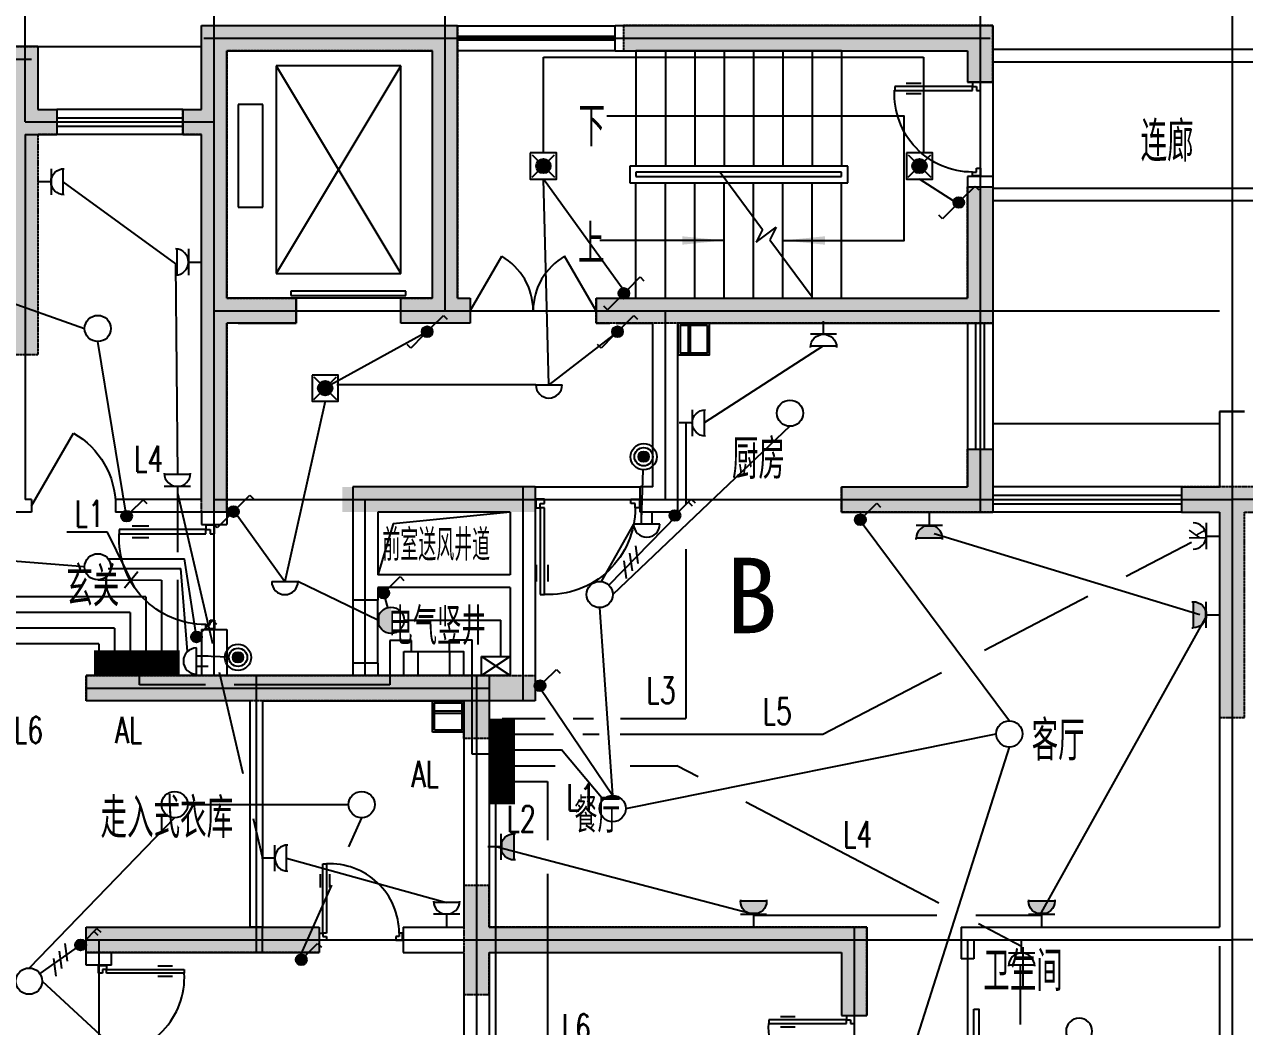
# Model space of a CAD drawing. Extents: x -170759 to 304867, y -311201 to 112352.
# Drawn here: x -78201 to -66572, y -250027 to -240469 of the extents above; entities that cross this region are included whole.
import ezdxf
from ezdxf.enums import TextEntityAlignment as Align

# ---------------------------------------------------------------- set-up
doc = ezdxf.new("R2010")
doc.units = 0
doc.linetypes.add('ACAD_ISO04W100', pattern=[30.5, 24, -3, 0.5, -3])
doc.linetypes.add('DOTE', pattern=[2.42, 2, -0.2, 0.02, -0.2])
doc.layers.get('0').update_dxf_attribs({"linetype": 'CONTINUOUS'})
for name, color, linetype in [('AXIS', 3, 'CONTINUOUS'), ('DOOR', 2, 'CONTINUOUS'), ('DOTE', 251, 'CONTINUOUS'), ('EQUIP', 3, 'CONTINUOUS'), ('PUB_DIM', 3, 'CONTINUOUS'), ('PUB_DIM1', 3, 'CONTINUOUS'), ('STAIR', 2, 'CONTINUOUS'), ('TC', 253, 'CONTINUOUS'), ('TEX', 7, 'CONTINUOUS'), ('TEXT', 6, 'CONTINUOUS'), ('WALL', 7, 'CONTINUOUS'), ('WINDOW', 151, 'CONTINUOUS'), ('WINDOW_TEXT', 7, 'CONTINUOUS'), ('WIRE', 1, 'CONTINUOUS'), ('WZ', 3, 'CONTINUOUS'), ('ZXX', 2, 'ACAD_ISO04W100'), ('标注', 7, 'CONTINUOUS')]:
    doc.layers.add(name, color=color, linetype=linetype)
doc.styles.add('-黑体', font='SIMHEI.TTF', dxfattribs={"width": 0.8})
doc.styles.add('DIM_FONT', font='SIMPLEX.shx', dxfattribs={"width": 0.8})
doc.styles.add('HZFS', font='txt.shx', dxfattribs={"width": 0.8, "bigfont": 'msi_fsx.shx'})
doc.styles.add('HZS', font='txt', dxfattribs={"width": 0.7, "bigfont": 'HZS'})
doc.styles.add('HZXXX', font='romans', dxfattribs={"width": 0.7, "bigfont": 'hzs'})
doc.styles.add('SIMPLEX', font='SIMPLEX.SHX')

# ---------------------------------------------------------------- blocks, each defined once
blk = doc.blocks.new('_LINKPT1')
blk.add_line((0, 0), (0, 0))
blk = doc.blocks.new('M_Y9')
for p, q in [((-0.429, 0.429), (0.429, -0.429)), ((-0.429, -0.429), (0.429, 0.429))]:
    blk.add_line(p, q)
blk.add_lwpolyline([(-0.5, 0.5), (-0.5, -0.5), (0.5, -0.5), (0.5, 0.5)], close=True)
blk.add_circle((0, 0), 0.275)
for points in [[(-0.238, 0.137), (0.238, 0.137), (-0.275, 0), (0.275, 0)], [(-0.238, -0.137), (0.238, -0.137), (-0.275, 0), (0.275, 0)], [(-0.137, 0.238), (0.137, 0.238), (-0.238, 0.137), (0.238, 0.137)], [(0, 0.275), (0, 0.275), (-0.137, 0.238), (0.137, 0.238)], [(-0.137, -0.238), (0.137, -0.238), (-0.238, -0.137), (0.238, -0.137)], [(0, -0.275), (0, -0.275), (-0.137, -0.238), (0.137, -0.238)]]:
    blk.add_solid(points)
for p in [(0, 0.5), (-0.5, 0), (0.5, 0), (0, -0.5)]:
    blk.add_blockref('_LINKPT1', p)
at = {"width": 0.8, "flags": 9}
blk.add_attdef('A', (0, 0), '', height=0.00002, dxfattribs=at)
blk = doc.blocks.new('M_X2')
for p, q in [((0.147, 0.356), (0.625, 0.833)), ((0.625, 0.833), (0.766, 0.692))]:
    blk.add_line(p, q)
blk.add_circle((0, 0.208), 0.208)
for points in [[(-0.18, 0.313), (0.18, 0.313), (-0.208, 0.208), (0.208, 0.208)], [(-0.18, 0.104), (0.18, 0.104), (-0.208, 0.208), (0.208, 0.208)], [(-0.104, 0.389), (0.104, 0.389), (-0.18, 0.313), (0.18, 0.313)], [(-0.104, 0.028), (0.104, 0.028), (-0.18, 0.104), (0.18, 0.104)], [(0, 0.417), (0, 0.417), (-0.104, 0.389), (0.104, 0.389)], [(0, 0), (0, 0), (-0.104, 0.028), (0.104, 0.028)]]:
    blk.add_solid(points)
for p in [(-0.208, 0.208), (0, 0.417), (0.208, 0.208), (0, 0)]:
    blk.add_blockref('_LINKPT1', p)
at = {"width": 0.8, "flags": 9}
blk.add_attdef('A', (0, 0), '', height=0.00002, dxfattribs=at)
blk = doc.blocks.new('_Y0SCX')
blk.add_line((-0.5, 0), (0.5, 0))
blk.add_arc((0, 0), 0.5, 180, 0)
at = {"xscale": 0.002, "yscale": 0.002, "zscale": 0.002}
for p in [(-0.5, 0), (0, 0), (0.5, 0), (0, -0.5)]:
    blk.add_blockref('_LINKPT1', p, dxfattribs=at)
at = {"style": 'DIM_FONT', "width": 0.8, "flags": 9}
blk.add_attdef('A', (0, 0), '', height=0.00002, dxfattribs=at)
blk = doc.blocks.new('_DBLK1')
for p, q in [((-0.5, 0), (-0.25, -0.433)), ((0.5, 0), (0.25, -0.433))]:
    blk.add_line(p, q)
for centre, start, end in [((-0.5, 0), 300, 0), ((0.5, 0), 180, 240)]:
    blk.add_arc(centre, 0.5, start, end)
at = {"layer": 'WINDOW_TEXT', "style": 'SIMPLEX', "flags": 9}
blk.add_attdef('A', text='', height=1, dxfattribs=at).set_placement((0, 1.5), align=Align.MIDDLE)
blk = doc.blocks.new('M_A23MCU')
for p, q in [((-0.454, 0.081), (-0.454, 0.905)), ((-0.454, 0.905), (-0.413, 0.905)), ((-0.413, 0.905), (-0.413, 0.081)), ((-0.489, 0.782), (-0.489, 0.624)), ((-0.378, 0.782), (-0.378, 0.624)), ((-0.495, -0.002), (-0.495, 0.081)), ((-0.495, 0.081), (-0.454, 0.081)), ((-0.413, 0.081), (-0.454, 0.081)), ((-0.454, 0.081), (-0.454, 0.039)), ((-0.454, 0.039), (-0.413, 0.039)), ((-0.413, 0.039), (-0.413, -0.002)), ((0.412, 0.039), (0.412, -0.002)), ((0.453, 0.039), (0.412, 0.039)), ((0.453, 0.081), (0.453, 0.039)), ((0.494, 0.081), (0.453, 0.081)), ((0.494, -0.002), (0.494, 0.081)), ((-0.413, -0.002), (-0.495, -0.002)), ((-0.495, -0.002), (-0.495, -0.002)), ((0.412, -0.002), (0.494, -0.002)), ((0.494, -0.002), (0.494, -0.002))]:
    blk.add_line(p, q)
blk.add_arc((-0.372, 0.082), 0.825, 359.9283, 92.866)
blk = doc.blocks.new('_Y0FUQ')
blk.add_circle((0, 0), 0.5)
at = {"xscale": 0.002, "yscale": 0.002, "zscale": 0.002}
for p in [(0, 0.5), (-0.5, 0), (0.5, 0), (0, -0.5)]:
    blk.add_blockref('_LINKPT1', p, dxfattribs=at)
at = {"style": 'DIM_FONT', "width": 0.8, "flags": 9}
blk.add_attdef('A', (0, 0), '', height=0.00002, dxfattribs=at)
blk = doc.blocks.new('M_X6')
for p, q in [((0.147, 0.356), (0.625, 0.833)), ((0.512, 0.72), (0.653, 0.579)), ((0.625, 0.833), (0.766, 0.692))]:
    blk.add_line(p, q)
blk.add_circle((0, 0.208), 0.208)
for points in [[(-0.18, 0.313), (0.18, 0.313), (-0.208, 0.208), (0.208, 0.208)], [(-0.18, 0.104), (0.18, 0.104), (-0.208, 0.208), (0.208, 0.208)], [(-0.104, 0.389), (0.104, 0.389), (-0.18, 0.313), (0.18, 0.313)], [(-0.104, 0.028), (0.104, 0.028), (-0.18, 0.104), (0.18, 0.104)], [(0, 0.417), (0, 0.417), (-0.104, 0.389), (0.104, 0.389)], [(0, 0), (0, 0), (-0.104, 0.028), (0.104, 0.028)]]:
    blk.add_solid(points)
for p in [(-0.208, 0.208), (0, 0.417), (0.208, 0.208), (0, 0)]:
    blk.add_blockref('_LINKPT1', p)
at = {"width": 0.8, "flags": 9}
blk.add_attdef('A', (0, 0), '', height=0.00002, dxfattribs=at)
blk = doc.blocks.new('_WIE3')
for p, q in [((-0.2, 0.4), (-1, -0.4)), ((0.4, 0.4), (-0.4, -0.4)), ((1, 0.4), (0.2, -0.4))]:
    blk.add_line(p, q)
at = {"width": 0.8}
blk.add_attdef('N', text='', height=1, dxfattribs=at).set_placement((-0.017, 1.056), align=Align.MIDDLE)
blk = doc.blocks.new('M_X24ZVU')
for p, q in [((0.497, 0.95), (-0.497, 0.95)), ((0.5, 0.5), (-0.5, 0.5)), ((0, 0.5), (0, 0))]:
    blk.add_line(p, q)
blk.add_arc((0, 1), 0.5, 180, 0)
blk.add_blockref('_LINKPT1', (0, 0))
at = {"width": 0.8, "flags": 9}
blk.add_attdef('A', (0, 0), '', height=0.00002, dxfattribs=at)
blk = doc.blocks.new('M_X23')
for p, q in [((-0.5, 1.05), (-0.5, 1)), ((-0.5, 1), (0.5, 1)), ((0.5, 1.05), (0.5, 1)), ((0.5, 0.5), (-0.5, 0.5)), ((0, 0.5), (0, 0))]:
    blk.add_line(p, q)
blk.add_arc((0, 1), 0.5, 180, 0)
for points in [[(0.433, 0.75), (-0.433, 0.75), (0.5, 1), (-0.5, 1)], [(0.25, 0.567), (-0.25, 0.567), (0.433, 0.75), (-0.433, 0.75)], [(0, 0.5), (0, 0.5), (0.25, 0.567), (-0.25, 0.567)]]:
    blk.add_solid(points)
blk.add_blockref('_LINKPT1', (0.001, 0))
at = {"width": 0.8, "flags": 9}
blk.add_attdef('A', (0, 0), '', height=0.00002, dxfattribs=at)
blk = doc.blocks.new('_DBLK')
blk.add_line((-0.5, 0), (0, -0.866))
blk.add_arc((-0.5, 0), 1, 300, 0)
at = {"layer": 'WINDOW_TEXT', "style": 'SIMPLEX', "flags": 9}
blk.add_attdef('A', text='', height=1, dxfattribs=at).set_placement((0, 1.5), align=Align.MIDDLE)
blk = doc.blocks.new('M_Y22UGQ')
blk.add_circle((0, 0.5), 0.5)
for points in [[(0.433, 0.25), (-0.433, 0.25), (0.5, 0.5), (-0.5, 0.5)], [(0.25, 0.067), (-0.25, 0.067), (0.433, 0.25), (-0.433, 0.25)], [(0, 0), (0, 0), (0.25, 0.067), (-0.25, 0.067)]]:
    blk.add_solid(points)
for p in [(0, 1), (0, 1), (-0.5, 0.5), (-0.5, 0.5), (0.5, 0.5), (0.5, 0.5), (0, 0), (0, 0)]:
    blk.add_blockref('_LINKPT1', p)
at = {"width": 0.8, "flags": 9}
blk.add_attdef('A', (0, 0), '', height=0.00002, dxfattribs=at)
blk = doc.blocks.new('M_I58TDZ')
for radius in [0.5, 0.35, 0.2]:
    blk.add_circle((0, 0), radius)
for points in [[(-0.173, 0.1), (0.173, 0.1), (-0.2, 0), (0.2, 0)], [(-0.173, -0.1), (0.173, -0.1), (-0.2, 0), (0.2, 0)], [(-0.1, 0.173), (0.1, 0.173), (-0.173, 0.1), (0.173, 0.1)], [(0, 0.2), (0, 0.2), (-0.1, 0.173), (0.1, 0.173)], [(-0.1, -0.173), (0.1, -0.173), (-0.173, -0.1), (0.173, -0.1)], [(0, -0.2), (0, -0.2), (-0.1, -0.173), (0.1, -0.173)]]:
    blk.add_solid(points)
for p in [(0, 0.5), (-0.5, 0), (0.5, 0), (0, -0.5)]:
    blk.add_blockref('_LINKPT1', p)
at = {"width": 0.8, "flags": 9}
blk.add_attdef('A', (0, 0), '', height=0.00002, dxfattribs=at)
blk = doc.blocks.new('M_I41IIR')
for p, q in [((-0.5, 0), (0.5, 0)), ((-0.2, 0), (-0.2, -0.45)), ((0.2, 0), (0.2, -0.45))]:
    blk.add_line(p, q)
blk.add_arc((0, 0), 0.5, 0, 180)
for p in [(-0.2, -0.45), (0.2, -0.45)]:
    blk.add_blockref('_LINKPT1', p)
at = {"width": 0.8, "flags": 9}
blk.add_attdef('A', (0, 0), '', height=0.00002, dxfattribs=at)
blk = doc.blocks.new('_X28BKO')
for p, q in [((0.147, 0.356), (0.625, 0.833)), ((0.625, 0.833), (0.766, 0.692)), ((-0.147, 0.061), (-0.625, -0.417)), ((-0.625, -0.417), (-0.766, -0.275))]:
    blk.add_line(p, q)
blk.add_circle((0, 0.208), 0.208)
blk.add_circle((0, 0.208), 0.208)
for points in [[(0.18, 0.313), (-0.18, 0.313), (0.208, 0.208), (-0.208, 0.208)], [(-0.18, 0.313), (0.18, 0.313), (-0.208, 0.208), (0.208, 0.208)], [(0.18, 0.104), (-0.18, 0.104), (0.208, 0.208), (-0.208, 0.208)], [(-0.18, 0.104), (0.18, 0.104), (-0.208, 0.208), (0.208, 0.208)], [(0.104, 0.389), (-0.104, 0.389), (0.18, 0.313), (-0.18, 0.313)], [(-0.104, 0.389), (0.104, 0.389), (-0.18, 0.313), (0.18, 0.313)], [(0.104, 0.028), (-0.104, 0.028), (0.18, 0.104), (-0.18, 0.104)], [(-0.104, 0.028), (0.104, 0.028), (-0.18, 0.104), (0.18, 0.104)], [(0, 0.417), (0, 0.417), (0.104, 0.389), (-0.104, 0.389)], [(0, 0.417), (0, 0.417), (-0.104, 0.389), (0.104, 0.389)], [(0, 0), (0, 0), (0.104, 0.028), (-0.104, 0.028)], [(0, 0), (0, 0), (-0.104, 0.028), (0.104, 0.028)]]:
    blk.add_solid(points)
at = {"xscale": 0.002, "yscale": 0.002, "zscale": 0.002}
for p in [(-0.208, 0.208), (0, 0.417), (0.208, 0.208), (0, 0)]:
    blk.add_blockref('_LINKPT1', p, dxfattribs=at)
at = {"style": 'DIM_FONT', "width": 0.8, "flags": 9}
blk.add_attdef('A', (0, 0), '', height=0.00002, dxfattribs=at)
blk = doc.blocks.new('_WBLK')
for p, q in [((-0.5, 0.5), (0.5, 0.5)), ((0.5, 0.1667), (-0.5, 0.1667)), ((0.5, -0.1667), (-0.5, -0.1667)), ((-0.5, -0.5), (0.5, -0.5))]:
    blk.add_line(p, q)
at = {"layer": 'WINDOW_TEXT', "style": 'SIMPLEX', "flags": 9}
blk.add_attdef('A', text='', height=1, dxfattribs=at).set_placement((0, 1.5), align=Align.MIDDLE)
blk = doc.blocks.new('_X27OFR')
for p, q in [((0.25, 0.25), (-0.25, 0.25)), ((0, 0.25), (0, 0))]:
    blk.add_line(p, q)
blk.add_arc((0, 0.5), 0.25, 180, 0)
at = {"xscale": 0.002, "yscale": 0.002, "zscale": 0.002}
blk.add_blockref('_LINKPT1', (0, 0), dxfattribs=at)
at = {"style": 'DIM_FONT', "width": 0.8}
blk.add_text('K', height=0.3, dxfattribs=at).set_placement((-0.075, 0.274))
at = {"style": 'DIM_FONT', "width": 0.8, "flags": 9}
blk.add_attdef('A', (0, 0), '', height=0.00002, dxfattribs=at)
blk = doc.blocks.new('_ARROW')
blk.add_solid([(0, 0), (-1, 0.1), (-1, -0.1)])

msp = doc.modelspace()

# ---------------------------------------------------------------- hatches: boundary and pattern name
at = {"layer": 'ZXX'}
for points in [[(-76511.84658, -245120.18923), (-76511.84658, -241520.18923), (-76691.84658, -241520.18923), (-76691.84658, -241280.18923), (-76511.84658, -241280.18923), (-76511.84658, -240480.18923), (-74071.84658, -240480.18923), (-74071.84658, -243080.18923), (-73951.84658, -243080.18923), (-73951.84658, -243320.18923), (-74611.84658, -243320.18923), (-74611.84658, -243080.18923), (-74311.84658, -243080.18923), (-74311.84658, -240720.18923), (-76271.84658, -240720.18923), (-76271.84658, -243080.18923), (-75611.84658, -243080.18923), (-75611.84658, -243320.18923), (-76271.84658, -243320.18923), (-76271.84658, -245120.18923)], [(-77611.84658, -246920.18923), (-77611.84658, -246680.18923), (-73331.84658, -246680.18923), (-73331.84658, -246920.18923), (-73771.84658, -246920.18923), (-73771.84658, -247280.18923), (-74011.84658, -247280.18923), (-74011.84658, -246920.18923)]]:
    msp.add_hatch(color=256, dxfattribs=at).paths.add_polyline_path(points)
h = msp.add_hatch(color=256, dxfattribs=at)
h.paths.add_polyline_path([(-69091.84658, -240480.18923), (-72491.84658, -240480.18923), (-72491.84658, -240600.18923), (-69091.84658, -240600.18923)])
h.paths.add_polyline_path([(-69091.84658, -240600.18923), (-72491.84658, -240600.18923), (-72491.84658, -240720.18923), (-69211.84658, -240720.18923), (-69211.84658, -241020.18923), (-69091.84658, -241020.18923)])
h.paths.add_polyline_path([(-68971.84658, -240480.18923), (-69091.84658, -240480.18923), (-69091.84658, -241020.18923), (-68971.84658, -241020.18923)])
h = msp.add_hatch(color=256, dxfattribs=at)
h.paths.add_polyline_path([(-78191.84658, -240680.18923), (-79191.84658, -240680.18923), (-79191.84658, -240800.18923), (-78191.84658, -240800.18923)])
h.paths.add_polyline_path([(-78191.84658, -240800.18923), (-79191.84658, -240800.18923), (-79191.84658, -240920.18923), (-78311.84658, -240920.18923), (-78311.84658, -243620.18923), (-78071.84658, -243620.18923), (-78071.84658, -241520.18923), (-77891.84658, -241520.18923), (-77891.84658, -241400.18923), (-78191.84658, -241400.18923)])
h.paths.add_polyline_path([(-78071.84658, -240680.18923), (-78191.84658, -240680.18923), (-78191.84658, -241400.18923), (-77891.84658, -241400.18923), (-77891.84658, -241280.18923), (-78071.84658, -241280.18923)])
h = msp.add_hatch(color=256, dxfattribs=at)
h.paths.add_polyline_path([(-72751.84658, -243080.18923), (-72751.84658, -243200.18923), (-69091.84658, -243200.18923), (-69091.84658, -242020.18923), (-69211.84658, -242020.18923), (-69211.84658, -243080.18923)])
h.paths.add_polyline_path([(-72091.84658, -243320.18923), (-72091.84658, -243200.18923), (-72751.84658, -243200.18923), (-72751.84658, -243320.18923)])
h.paths.add_polyline_path([(-72091.84658, -243200.18923), (-72091.84658, -243320.18923), (-69091.84658, -243320.18923), (-69091.84658, -243200.18923)])
h.paths.add_polyline_path([(-68971.84658, -242020.18923), (-69091.84658, -242020.18923), (-69091.84658, -243200.18923), (-68971.84658, -243200.18923)])
h.paths.add_polyline_path([(-68971.84658, -243320.18923), (-68971.84658, -243200.18923), (-69091.84658, -243200.18923), (-69091.84658, -243320.18923)])
h = msp.add_hatch(color=256, dxfattribs=at)
h.paths.add_polyline_path([(-68971.84658, -244520.18923), (-69091.84658, -244520.18923), (-69091.84658, -245000.18923), (-68971.84658, -245000.18923)])
h.paths.add_polyline_path([(-69091.84658, -244520.18923), (-69211.84658, -244520.18923), (-69211.84658, -244880.18923), (-70411.84658, -244880.18923), (-70411.84658, -245000.18923), (-69091.84658, -245000.18923)])
h.paths.add_polyline_path([(-69091.84658, -245000.18923), (-70411.84658, -245000.18923), (-70411.84658, -245120.18923), (-69091.84658, -245120.18923)])
h.paths.add_polyline_path([(-68971.84658, -245000.18923), (-69091.84658, -245000.18923), (-69091.84658, -245120.18923), (-68971.84658, -245120.18923)])
h = msp.add_hatch(color=256, dxfattribs=at)
h.paths.add_polyline_path([(-73331.84658, -245000.18923), (-73331.84658, -244880.18923), (-75171.84658, -244880.18923), (-75171.84658, -245000.18923)])
h.paths.add_polyline_path([(-75171.84658, -245000.18923), (-75171.84658, -245120.18923), (-73331.84658, -245120.18923), (-73331.84658, -245000.18923)])
h = msp.add_hatch(color=256, dxfattribs=at)
h.paths.add_polyline_path([(-67171.84658, -244880.18923), (-67171.84658, -245000.18923), (-66691.84658, -245000.18923), (-66211.84658, -245000.18923), (-66211.84658, -244880.18923)])
h.paths.add_polyline_path([(-67171.84658, -245000.18923), (-67171.84658, -245120.18923), (-66811.84658, -245120.18923), (-66811.84658, -247080.18923), (-66571.84658, -247080.18923), (-66571.84658, -245120.18923), (-66211.84658, -245120.18923), (-66211.84658, -245000.18923), (-66691.84658, -245000.18923)])
h = msp.add_hatch(color=256, dxfattribs=at)
h.paths.add_polyline_path([(-70291.84658, -249080.18923), (-73771.84658, -249080.18923), (-73771.84658, -248680.18923), (-73891.84658, -248680.18923), (-73891.84658, -249200.18923), (-70291.84658, -249200.18923)])
h.paths.add_polyline_path([(-70291.84658, -249200.18923), (-73891.84658, -249200.18923), (-73891.84658, -249720.18923), (-73771.84658, -249720.18923), (-73771.84658, -249320.18923), (-70411.84658, -249320.18923), (-70411.84658, -249920.18923), (-70291.84658, -249920.18923)])
h.paths.add_polyline_path([(-73891.84658, -248680.18923), (-74011.84658, -248680.18923), (-74011.84658, -249200.18923), (-73891.84658, -249200.18923)])
h.paths.add_polyline_path([(-73891.84658, -249200.18923), (-74011.84658, -249200.18923), (-74011.84658, -249720.18923), (-73891.84658, -249720.18923)])
h.paths.add_polyline_path([(-70171.84658, -249200.18923), (-70291.84658, -249200.18923), (-70291.84658, -249920.18923), (-70171.84658, -249920.18923)])
h.paths.add_polyline_path([(-70171.84658, -249080.18923), (-70291.84658, -249080.18923), (-70291.84658, -249200.18923), (-70171.84658, -249200.18923)])
h = msp.add_hatch(color=256, dxfattribs=at)
h.paths.add_polyline_path([(-75991.84658, -249200.18923), (-75991.84658, -249080.18923), (-77611.84658, -249080.18923), (-77611.84658, -249200.18923)])
h.paths.add_polyline_path([(-77491.84658, -249200.18923), (-77611.84658, -249200.18923), (-77611.84658, -249320.18923), (-77491.84658, -249320.18923)])
h.paths.add_polyline_path([(-77491.84658, -249200.18923), (-77491.84658, -249320.18923), (-75991.84658, -249320.18923), (-75991.84658, -249200.18923)])
h.paths.add_polyline_path([(-75391.84658, -249320.18923), (-75391.84658, -249200.18923), (-75991.84658, -249200.18923), (-75991.84658, -249320.18923)])
h.paths.add_polyline_path([(-75991.84658, -249080.18923), (-75991.84658, -249200.18923), (-75391.84658, -249200.18923), (-75391.84658, -249080.18923)])

# ---------------------------------------------------------------- linework, layer by layer
at = {"color": 2}
for p, q in [((-71871.84658, -243600.18923), (-71871.84658, -243340.18923)), ((-71851.84658, -243600.18923), (-71851.84658, -243340.18923)), ((-74031.84658, -247020.18923), (-74291.84658, -247020.18923)), ((-74031.84658, -247040.18923), (-74291.84658, -247040.18923))]:
    msp.add_line(p, q, dxfattribs=at)
for points in [[(-71671.84658, -243320.18923), (-71971.84658, -243320.18923), (-71971.84658, -243620.18923), (-71671.84658, -243620.18923)], [(-71691.84658, -243340.18923), (-71951.84658, -243340.18923), (-71951.84658, -243600.18923), (-71691.84658, -243600.18923)], [(-74311.84658, -247220.18923), (-74311.84658, -246920.18923), (-74011.84658, -246920.18923), (-74011.84658, -247220.18923)], [(-74291.84658, -247200.18923), (-74291.84658, -246940.18923), (-74031.84658, -246940.18923), (-74031.84658, -247200.18923)]]:
    msp.add_lwpolyline(points, close=True, dxfattribs=at)
at = {"layer": 'AXIS'}
for p in [(-75611.84658, -243080.18923), (-76164.74277, -243320.18923)]:
    msp.add_line(p, (-75611.84658, -243320.18923), dxfattribs=at)
msp.add_lwpolyline([(-73571.84658, -245120.18923), (-74686.41977, -245232.24629), (-74831.84658, -245720.18923)], dxfattribs=at)
at = {"layer": 'DOOR'}
for p, q in [((-78071.84658, -240680.18923), (-76511.84658, -240680.18923)), ((-66811.84658, -244280.18923), (-68971.84658, -244280.18923))]:
    msp.add_line(p, q, dxfattribs=at)
msp.add_lwpolyline([(-69151.84658, -249860.16697), (-69103.28765, -249860.16697), (-69103.28765, -250662.0313), (-69151.84658, -250662.0313)], close=True, dxfattribs=at)
at = {"layer": 'DOTE', "linetype": 'DOTE', "ltscale": 0.5}
for p, q in [((-78191.84658, -241400.18923), (-78191.84658, -238359.10623)), ((-76391.84658, -246680.18923), (-76391.84658, -238359.10623)), ((-74191.84658, -243200.18923), (-74191.84658, -238359.10623)), ((-69091.84658, -238359.10623), (-69091.84658, -245120.18923)), ((-66691.84658, -238359.10623), (-66691.84658, -255966.1198)), ((-76491.84658, -240600.18923), (-68993.84658, -240600.18923)), ((-85492.76249, -240800.18923), (-78131.84658, -240800.18923)), ((-82591.84658, -240800.18923), (-78131.84658, -240800.18923)), ((-78191.84658, -241400.18923), (-76391.84658, -241400.18923)), ((-76391.84658, -243200.18923), (-66811.84658, -243200.18923)), ((-72091.84658, -245000.18923), (-72091.84658, -243200.18923)), ((-73451.84658, -244880.18923), (-73451.84658, -246920.18923)), ((-66691.84658, -244880.18923), (-66691.84658, -255966.1198)), ((-76391.84658, -245000.18923), (-66691.84658, -245000.18923)), ((-74951.84658, -246680.18923), (-74951.84658, -245000.18923)), ((-56991.84658, -245000.18923), (-66691.84658, -245000.18923)), ((-75991.84658, -246680.18923), (-75991.84658, -249320.18923)), ((-73891.84658, -246680.18923), (-73891.84658, -258220.79993)), ((-73891.84658, -246680.18923), (-73891.84658, -258220.79993)), ((-77611.84658, -246800.18923), (-73771.84658, -246800.18923)), ((-70291.84658, -249080.18923), (-70291.84658, -258220.79993)), ((-77611.84658, -249200.18923), (-66691.84658, -249200.18923)), ((-77491.84658, -249200.18923), (-77491.84658, -258220.79993)), ((-69211.84658, -249200.18923), (-69211.84658, -251000.18923)), ((-55771.84658, -249200.18923), (-66691.84658, -249200.18923))]:
    msp.add_line(p, q, dxfattribs=at)
at = {"layer": 'PUB_DIM1'}
for points in [[(-70971.89371, -242530.18923), (-69815.04942, -242530.18923), (-69815.04942, -241344.08738), (-72648.69226, -241344.08738)], [(-71531.89371, -242530.18923), (-72715.62522, -242530.18923)]]:
    msp.add_lwpolyline(points, dxfattribs=at)
at = {"layer": 'STAIR'}
for p, q in [((-64411.84658, -240710.18923, -39200), (-68971.84658, -240710.18923, -39200)), ((-70411.89371, -240720.18923), (-72371.89371, -240720.18923)), ((-72371.89371, -240720.18923), (-72371.89371, -241820.18923)), ((-72091.89371, -240720.18923), (-72091.89371, -241820.18923)), ((-71811.89371, -240720.18923), (-71811.89371, -241820.18923)), ((-71531.89371, -240720.18923), (-71531.89371, -241820.18923)), ((-71251.89371, -240720.18923), (-71251.89371, -241820.18923)), ((-70971.89371, -240720.18923), (-70971.89371, -241820.18923)), ((-70691.89371, -240720.18923), (-70691.89371, -241820.18923)), ((-70411.89371, -240720.18923), (-70411.89371, -241820.18923)), ((-75801.12497, -240863.3834), (-75801.12497, -242844.18923)), ((-74611.84658, -240863.3834), (-75801.12497, -242844.18923)), ((-75801.12497, -240863.3834), (-74611.84658, -242844.18923)), ((-74611.84658, -240863.3834), (-75801.12497, -240863.3834)), ((-74611.84658, -242844.18923), (-74611.84658, -240863.3834)), ((-64411.84658, -240830.18923, -39200), (-68971.84658, -240830.18923, -39200)), ((-68971.84658, -241020.18923), (-68971.84658, -241920.18923)), ((-76164.24884, -241231.91937, 0), (-76164.24884, -242211.91937, 0)), ((-75928.24884, -241231.91937, 0), (-76164.24884, -241231.91937, 0)), ((-75928.24884, -242211.91937, 0), (-75928.24884, -241231.91937, 0)), ((-70351.89371, -241820.18923), (-72431.89371, -241820.18923)), ((-72431.89371, -241820.18923), (-72431.89371, -241980.18923)), ((-70351.89371, -241980.18923), (-70351.89371, -241820.18923)), ((-72431.89371, -241980.18923), (-70351.89371, -241980.18923)), ((-70411.89371, -241880.18923), (-72371.89371, -241880.18923)), ((-72371.89371, -241880.18923), (-72371.89371, -241920.18923)), ((-72371.89371, -241920.18923), (-70411.89371, -241920.18923)), ((-72371.89371, -243080.18923), (-72371.89371, -241980.18923)), ((-72091.89371, -243080.18923), (-72091.89371, -241980.18923)), ((-71811.89371, -243080.18923), (-71811.89371, -241980.18923)), ((-71570.27209, -241880.18923), (-71166.75264, -242425.97865)), ((-71531.89371, -243080.18923), (-71531.89371, -241980.18923)), ((-71251.89371, -243080.18923), (-71251.89371, -241980.18923)), ((-70971.89371, -243080.18923), (-70971.89371, -241980.18923)), ((-70691.89371, -243080.18923), (-70691.89371, -241980.18923)), ((-70411.89371, -241920.18923), (-70411.89371, -241880.18923)), ((-70411.89371, -243080.18923), (-70411.89371, -241980.18923)), ((-68971.84658, -242030.18923, -39200), (-64411.84658, -242030.18923, -39200)), ((-76164.24884, -242211.91937, 0), (-75928.24884, -242211.91937, 0)), ((-68971.84658, -242150.18923, -39200), (-64411.84658, -242150.18923, -39200)), ((-71227.57475, -242545.56407), (-71034.59105, -242402.88509)), ((-71166.75264, -242425.97865), (-71227.57475, -242545.56407)), ((-71034.59105, -242402.88509), (-71095.41315, -242522.4705)), ((-71095.41315, -242522.4705), (-70691.89371, -243068.25993)), ((-75801.12497, -242844.18923), (-74611.84658, -242844.18923)), ((-75662.24769, -243014.38206), (-75662.24769, -243055.61392)), ((-74564.22347, -243014.38206), (-75662.24769, -243014.38206)), ((-74564.22347, -243055.61392), (-74564.22347, -243014.38206)), ((-75662.24769, -243055.61392), (-74564.22347, -243055.61392)), ((-74611.84658, -243080.18923), (-75611.84658, -243080.18923)), ((-72071.89371, -243080.18923), (-70411.89371, -243080.18923))]:
    msp.add_line(p, q, dxfattribs=at)
at = {"layer": 'TC'}
msp.add_line((-73331.84658, -244880.18923), (-72331.84658, -244880.18923), dxfattribs=at)
at = {"layer": 'WALL'}
for p, q in [((-76511.84658, -241280.18923), (-76511.84658, -240480.18923)), ((-76511.84658, -240480.18923), (-74071.84658, -240480.18923)), ((-74071.84658, -243080.18923), (-74071.84658, -240480.18923)), ((-72571.84658, -240480.18923), (-68971.84658, -240480.18923)), ((-72571.84658, -240720.18923, 19600), (-72571.84658, -240480.18923, 19600)), ((-68971.84658, -240480.18923), (-68971.84658, -241020.18923)), ((-78071.84658, -240680.18923), (-78991.84658, -240680.18923)), ((-78071.84658, -240680.18923), (-78071.84658, -241280.18923)), ((-76271.84658, -243080.18923), (-76271.84658, -240720.18923)), ((-76271.84658, -240720.18923), (-74311.84658, -240720.18923)), ((-74311.84658, -243080.18923), (-74311.84658, -240720.18923)), ((-72571.84658, -240720.18923), (-69211.84658, -240720.18923)), ((-69211.84658, -240720.18923), (-69211.84658, -241020.18923)), ((-69211.84658, -241020.18923), (-68971.84658, -241020.18923)), ((-68971.84658, -241020.18923), (-69211.84658, -241020.18923)), ((-78071.84658, -241280.18923), (-78071.84658, -241280.18923)), ((-78071.84658, -241280.18923), (-77891.84658, -241280.18923)), ((-77891.84658, -241280.18923), (-77891.84658, -241520.18923)), ((-76691.84658, -241280.18923), (-76511.84658, -241280.18923)), ((-76691.84658, -241280.18923), (-76691.84658, -241520.18923)), ((-78191.84658, -241520.18923), (-78191.84658, -245000.18923)), ((-78191.84658, -241520.18923), (-77891.84658, -241520.18923)), ((-76691.84658, -241520.18923), (-76511.84658, -241520.18923)), ((-76511.84658, -245000.18923), (-76511.84658, -241520.18923)), ((-69211.84658, -241920.18923), (-69211.84658, -242020.18923)), ((-68971.84658, -241920.18923), (-69211.84658, -241920.18923)), ((-68971.84658, -241920.18923), (-68971.84658, -242020.18923)), ((-69211.84658, -242020.18923), (-69211.84658, -243080.18923)), ((-69211.84658, -242020.18923), (-68971.84658, -242020.18923)), ((-68971.84658, -242020.18923), (-68971.84658, -243320.18923)), ((-75611.84658, -243080.18923), (-76271.84658, -243080.18923)), ((-75611.84658, -243320.18923), (-75611.84658, -243080.18923)), ((-74311.84658, -243080.18923), (-74611.84658, -243080.18923)), ((-74611.84658, -243320.18923), (-74611.84658, -243080.18923)), ((-74071.84658, -243080.18923), (-73951.84658, -243080.18923)), ((-73951.84658, -243080.18923), (-73951.84658, -243320.18923)), ((-72751.84658, -243080.18923), (-69211.84658, -243080.18923)), ((-72751.84658, -243080.18923), (-72751.84658, -243320.18923)), ((-76271.84658, -244880.18923), (-76271.84658, -243320.18923)), ((-75611.84658, -243320.18923), (-76271.84658, -243320.18923)), ((-73951.84658, -243320.18923), (-74611.84658, -243320.18923)), ((-72751.84658, -243320.18923), (-72621.84658, -243320.18923)), ((-72561.84658, -243320.18923), (-72211.84658, -243320.18923)), ((-72211.84658, -244880.18923), (-72211.84658, -243320.18923)), ((-71971.84658, -245120.18923), (-71971.84658, -243320.18923)), ((-71971.84658, -243320.18923), (-69211.84658, -243320.18923)), ((-69211.84658, -243320.18923), (-69211.84658, -243320.18923)), ((-69211.84658, -243320.18923), (-68971.84658, -243320.18923)), ((-66811.84658, -244160.18923), (-66811.84658, -244880.18923)), ((-66571.84658, -244160.18923), (-66811.84658, -244160.18923)), ((-66811.84658, -244160.18923), (-66571.84658, -244160.18923)), ((-69211.84658, -244520.18923), (-69211.84658, -244880.18923)), ((-69211.84658, -244520.18923), (-68971.84658, -244520.18923)), ((-68971.84658, -244520.18923), (-68971.84658, -244880.18923)), ((-76271.84658, -245120.18923), (-76271.84658, -244880.18923)), ((-73331.84658, -244880.18923), (-75071.84658, -244880.18923)), ((-75071.84658, -244880.18923), (-75071.84658, -245960.18923)), ((-73331.84658, -244880.18923), (-73331.84658, -246920.18923)), ((-72211.84658, -244880.18923), (-72331.84658, -244880.18923)), ((-72331.84658, -245120.18923), (-72331.84658, -244880.18923)), ((-72221.84658, -244880.18923), (-72331.84658, -244880.18923)), ((-70411.84658, -244880.18923), (-69211.84658, -244880.18923)), ((-70411.84658, -244880.18923), (-70411.84658, -245120.18923)), ((-68971.84658, -244880.18923), (-68971.84658, -245120.18923)), ((-68971.84658, -244880.18923), (-68971.84658, -245120.18923)), ((-67171.84658, -244880.18923), (-66811.84658, -244880.18923)), ((-67171.84658, -244880.18923), (-67171.84658, -245120.18923)), ((-78131.84658, -245000.18923), (-78191.84658, -245000.18923)), ((-78131.84658, -245000.18923), (-78131.84658, -245120.18923)), ((-76511.84658, -245000.18923), (-77331.84658, -245000.18923)), ((-77331.84658, -245000.18923), (-77331.84658, -245120.18923)), ((-78131.84658, -245120.18923), (-78311.84658, -245120.18923)), ((-76511.84658, -245120.18923), (-77331.84658, -245120.18923)), ((-76271.84658, -245120.18923), (-76511.84658, -245120.18923)), ((-76271.84658, -245120.18923), (-76511.84658, -245120.18923)), ((-76511.84658, -245120.18923), (-76511.84658, -245240.18923)), ((-76271.84658, -245120.18923), (-76271.84658, -245240.18923)), ((-73571.84658, -245120.18923), (-74831.84658, -245120.18923)), ((-74831.84658, -245120.18923), (-74831.84658, -245720.18923)), ((-73571.84658, -245120.18923), (-73571.84658, -245720.18923)), ((-73571.84658, -245120.18923), (-73571.84658, -245720.18923)), ((-73331.84658, -245120.18923), (-73331.84658, -246920.18923)), ((-71971.84658, -245120.18923), (-72331.84658, -245120.18923)), ((-70411.84658, -245120.18923), (-68971.84658, -245120.18923)), ((-67171.84658, -245120.18923), (-66811.84658, -245120.18923)), ((-66811.84658, -245120.18923), (-66811.84658, -249080.18923)), ((-76511.84658, -245240.18923), (-76271.84658, -245240.18923)), ((-73571.84658, -245720.18923), (-74831.84658, -245720.18923)), ((-73571.84658, -245840.18923), (-74831.84658, -245840.18923)), ((-74831.84658, -245840.18923), (-74831.84658, -245960.18923)), ((-73571.84658, -245840.18923), (-73571.84658, -246680.18923)), ((-73571.84658, -245840.18923), (-73571.84658, -246680.18923)), ((-74831.84658, -245960.18923), (-75071.84658, -245960.18923)), ((-76511.84658, -246240.18923), (-76511.84658, -246680.18923)), ((-76511.84658, -246240.18923), (-76271.84658, -246240.18923)), ((-76271.84658, -246240.18923), (-76271.84658, -246680.18923)), ((-74831.84658, -246560.18923), (-75071.84658, -246560.18923)), ((-75071.84658, -246560.18923), (-75071.84658, -246680.18923)), ((-74831.84658, -246560.18923), (-74831.84658, -246680.18923)), ((-74411.84658, -246680.18923), (-77611.84658, -246680.18923)), ((-77611.84658, -246680.18923), (-77611.84658, -246920.18923)), ((-73771.84658, -246680.18923), (-74951.84658, -246680.18923)), ((-73771.84658, -246680.18923), (-74831.84658, -246680.18923)), ((-73591.84658, -246680.18923), (-74631.84658, -246680.18923)), ((-73571.84658, -246680.18923), (-74631.84658, -246680.18923)), ((-73591.84658, -246680.18923), (-74291.84658, -246680.18923)), ((-73571.84658, -246680.18923), (-74291.84658, -246680.18923)), ((-73771.84658, -246680.18923), (-73771.84658, -249080.18923)), ((-76051.84658, -246920.18923), (-77611.84658, -246920.18923)), ((-76051.84658, -246920.18923), (-76051.84658, -249080.18923)), ((-75931.84658, -246920.18923), (-75931.84658, -249080.18923)), ((-75931.84658, -246920.18923), (-74011.84658, -246920.18923)), ((-73471.84658, -246920.18923), (-74631.84658, -246920.18923)), ((-73331.84658, -246920.18923), (-74631.84658, -246920.18923)), ((-74011.84658, -246920.18923), (-74011.84658, -249080.18923)), ((-77611.84658, -249080.18923), (-76051.84658, -249080.18923)), ((-77611.84658, -249080.18923), (-75931.84658, -249080.18923)), ((-77611.84658, -249440.18923), (-77611.84658, -249080.18923)), ((-75931.84658, -249080.18923), (-76051.84658, -249080.18923)), ((-75931.84658, -249320.18923), (-75931.84658, -249080.18923)), ((-75931.84658, -249080.18923), (-75391.84658, -249080.18923)), ((-75391.84658, -249080.18923), (-75391.84658, -249320.18923)), ((-74591.84658, -249080.18923), (-74011.84658, -249080.18923)), ((-74591.84658, -249080.18923), (-74591.84658, -249320.18923)), ((-73771.84658, -249080.18923), (-70171.84658, -249080.18923)), ((-70171.84658, -249080.18923), (-70171.84658, -249920.18923)), ((-69271.84658, -249080.18923), (-69271.84658, -249380.18923)), ((-69271.84658, -249080.18923), (-66811.84658, -249080.18923)), ((-69151.84658, -249200.18923), (-69151.84658, -249380.18923)), ((-69151.84658, -249200.18923), (-66811.84658, -249200.18923)), ((-66811.84658, -249260.18923), (-66811.84658, -250940.18923)), ((-77611.84658, -249320.18923), (-75931.84658, -249320.18923)), ((-77371.84658, -249320.18923), (-75391.84658, -249320.18923)), ((-77371.84658, -249440.18923), (-77371.84658, -249320.18923)), ((-74591.84658, -249320.18923), (-74011.84658, -249320.18923)), ((-74011.84658, -249320.18923), (-74011.84658, -253880.18923)), ((-73771.84658, -249320.18923), (-70411.84658, -249320.18923)), ((-73771.84658, -249320.18923), (-73771.84658, -253880.18923)), ((-70411.84658, -249320.18923), (-70411.84658, -249920.18923)), ((-69151.84658, -249380.18923), (-69271.84658, -249380.18923)), ((-77371.84658, -249440.18923), (-77611.84658, -249440.18923)), ((-70411.84658, -249920.18923), (-70171.84658, -249920.18923))]:
    msp.add_line(p, q, dxfattribs=at)
at = {"layer": 'WALL', "color": 8}
for p, q in [((-75071.84658, -245960.18923), (-75071.84658, -246560.18923)), ((-74831.84658, -246560.18923), (-74831.84658, -245960.18923))]:
    msp.add_line(p, q, dxfattribs=at)
at = {"layer": 'WINDOW'}
for p, q in [((-74071.84658, -240484.20724), (-72571.84658, -240484.20724)), ((-74071.84658, -240580.18923), (-72571.84658, -240580.18923)), ((-72571.84658, -240620.18923, 19600), (-74071.84658, -240620.18923, 19600)), ((-72571.84658, -240720.18923), (-74071.84658, -240720.18923))]:
    msp.add_line(p, q, dxfattribs=at)
at = {"layer": 'WIRE'}
for p, q in [((-73254.81733, -240783.5653), (-69630.92474, -240783.5653)), ((-73254.81733, -241695.26027), (-73254.81733, -240783.5653)), ((-69630.92474, -240783.5653), (-69630.92474, -241695.26027)), ((-77834.34658, -241970.5029), (-76760.11316, -242751.86539)), ((-73201.4083, -243907.70795), (-73254.81733, -241945.26027)), ((-72487.46673, -243008.38002), (-73254.81733, -241945.26027)), ((-69344.15997, -242155.24567), (-69670.40011, -241945.26027)), ((-80375.49104, -242398.15807), (-77626.24611, -243369.36769)), ((-76760.11316, -242751.86539), (-76742.53194, -244762.68923)), ((-77226.46835, -245159.52597), (-77501.24611, -243494.36769)), ((-74361.44813, -243401.86852), (-75278.67486, -243907.70795)), ((-72548.17539, -243400.67086), (-73201.4083, -243907.70795)), ((-70591.84658, -243537.55882), (-71723.47316, -244270.63386)), ((-73326.4083, -243907.70795), (-75222.49966, -243907.70795)), ((-75334.37623, -244063.42658), (-75718.49133, -245782.76938)), ((-70904.36606, -244302.35903), (-72593.16925, -245906.35607)), ((-71898.47316, -244270.63386), (-71898.47316, -245042.9157)), ((-72319.16886, -245196.62277), (-72303.06701, -244717.17214)), ((-76742.53194, -244937.68923), (-76408.27722, -246373.80373)), ((-76742.53194, -245000.18923), (-76742.53194, -245501.95716)), ((-76172.61074, -245151.12886), (-75718.49133, -245782.76938)), ((-72394.16886, -245234.70629), (-72703.27674, -245782.24639)), ((-71982.30268, -245153.0522), (-72631.26658, -245816.50661)), ((-70207.11567, -245238.19816), (-68813.73668, -247111.03947)), ((-66999.34658, -246100.18923), (-69528.85605, -245329.38341)), ((-77626.24611, -245642.37266), (-80484.4062, -245413.91608)), ((-71898.47316, -245473.48524), (-71898.47316, -247089.25497)), ((-67699.22947, -245731.89882), (-67078.38383, -245408.1977)), ((-77402.84696, -245565.28436), (-76675.0008, -245566.19119)), ((-76560.1079, -246311.30158), (-76675.0008, -245566.19119)), ((-77402.84696, -245657.99073), (-76710.64233, -245658.85316)), ((-76647.42856, -246451.44411), (-76710.64233, -245658.85316)), ((-77501.24611, -245767.37266), (-76892.53194, -245768.75927)), ((-76892.53194, -245768.75927), (-76892.53194, -246500.18923)), ((-76742.53194, -245767.82008), (-76742.53194, -246500.18923)), ((-74831.84647, -246152.26103), (-75593.49133, -245782.76938)), ((-77042.53194, -245928.16246), (-78420.67813, -245928.16246)), ((-77042.53194, -245928.16246), (-77042.53194, -246500.18923)), ((-74776.73666, -245892.18569), (-74739.28685, -246031.54391)), ((-69050.16575, -246436.26002), (-68064.27479, -245922.22886)), ((-72718.16925, -246031.35607), (-72594.41919, -247823.4502)), ((-77192.53194, -246078.16246), (-81229.54036, -246078.16246)), ((-77192.53194, -246078.16246), (-77192.53194, -246500.18923)), ((-74581.84647, -246152.26103), (-73660.66145, -246152.26103)), ((-73660.66145, -246496.9867), (-73660.66145, -246152.26103)), ((-68506.58671, -248938.4424), (-66945.22, -246131.43923)), ((-77342.53194, -246228.16246), (-78488.87501, -246228.16246)), ((-77342.53194, -246228.16246), (-77342.53194, -246500.18923)), ((-77492.53194, -246378.16246), (-78379.50578, -246378.16246)), ((-77492.53194, -246378.16246), (-77492.53194, -246500.18923)), ((-74719.28102, -246345.13974), (-74719.28102, -246768.82003)), ((-74510.7277, -246345.13974), (-74719.28102, -246345.13974)), ((-74510.7277, -246451.18606), (-74510.7277, -246345.13974)), ((-74150.61932, -246451.18606), (-74150.61932, -246338.59701)), ((-74150.61932, -246338.59701), (-73934.63513, -246338.59701)), ((-73934.63513, -247428.51971), (-73934.63513, -246338.59701)), ((-76504.295, -246491.31206), (-76252.20053, -246501.956)), ((-74451.80098, -246451.18606), (-74451.80098, -246680.18923)), ((-74150.61932, -246451.18606), (-74150.61932, -246680.18923)), ((-73571.84658, -246496.9867), (-73845.36667, -246680.18923)), ((-73571.84658, -246680.18923), (-73845.36667, -246496.9867)), ((-77102.54503, -246768.82003), (-77102.54503, -246680.18923)), ((-76344.652, -246647.16738), (-76119.80635, -247613.20938)), ((-70590.27757, -247239.25497), (-69461.93317, -246650.95038)), ((-76473.18401, -246768.82003), (-77102.54503, -246768.82003)), ((-74719.28102, -246768.82003), (-76200.08467, -246768.82003)), ((-72594.41919, -247823.4502), (-73286.34818, -246802.86107)), ((-73648.84113, -247089.25497), (-73238.94708, -247089.25497)), ((-72970.47981, -247089.25497), (-72777.18399, -247089.25497)), ((-72519.45549, -247089.25497), (-71898.47316, -247089.25497)), ((-73648.84113, -247239.25497), (-73159.03408, -247239.25497)), ((-72877.74433, -247239.25497), (-72723.41483, -247239.25497)), ((-72521.31708, -247239.25497), (-70590.27757, -247239.25497)), ((-72469.41919, -247948.4502), (-68938.73668, -247236.03947)), ((-73771.84658, -247428.51971), (-73934.63513, -247428.51971)), ((-73648.84113, -247389.25497), (-73083.09643, -247389.25497)), ((-72684.48243, -247861.76911), (-73083.09643, -247389.25497)), ((-69730.23071, -250252.8608), (-68813.73668, -247361.03947)), ((-73648.84113, -247539.25497), (-73141.31533, -247539.25497)), ((-72427.19858, -247539.25497), (-71983.94512, -247539.25497)), ((-71779.00269, -247646.72317), (-71983.94512, -247539.25497)), ((-73648.84113, -247689.25497), (-73214.57421, -247689.25497)), ((-73214.57421, -247689.25497), (-73214.57421, -248249.23415)), ((-73708.88166, -252979.86303), (-73708.88166, -247766.16081)), ((-76644.16521, -247909.99016), (-75111.0041, -247909.99016)), ((-69485.68466, -248849.29876), (-71324.00475, -247885.31608)), ((-76769.16521, -248034.99016), (-78156.09853, -249468.85146)), ((-75108.24542, -248311.39205), (-74986.0041, -248034.99016)), ((-76019.99958, -248042.02593), (-75931.84658, -248420.77238)), ((-73693.75036, -248312.87432), (-71283.10344, -248946.81582)), ((-75701.85945, -248420.77238), (-74176.8468, -248842.68944)), ((-73214.57421, -248570.83237), (-73214.57421, -252812.86586)), ((-75562.17178, -249337.77255), (-75270.28691, -248677.78679)), ((-71251.85344, -248964.80466), (-69504.20652, -248964.80466)), ((-69131.68372, -248964.80466), (-68506.58671, -248964.80466)), ((-68697.34685, -249262.68923), (-69106.95539, -249047.89772)), ((-77664.91806, -249248.3283), (-78053.86074, -249521.93182)), ((-68706.7021, -250005.72622), (-68706.7021, -249437.68923)), ((-78031.09853, -249593.85146), (-75748.90977, -251705.90909))]:
    msp.add_line(p, q, dxfattribs=at)
at = {"layer": 'WIRE', "const_width": 250}
for points in [[(-77537.03109, -246562.6691), (-76719.41227, -246562.6691)], [(-73648.84113, -247089.25497), (-73648.84113, -247906.87379)]]:
    msp.add_lwpolyline(points, dxfattribs=at)
at = {"layer": 'WIRE'}
for points in [[(-74586.02333, -246451.18606), (-74016.39697, -246451.18606), (-74016.39697, -246680.18923), (-74586.02333, -246680.18923)], [(-73845.36667, -246496.9867), (-73571.84658, -246496.9867), (-73571.84658, -246680.18923), (-73845.36667, -246680.18923)]]:
    msp.add_lwpolyline(points, close=True, dxfattribs=at)
at = {"layer": 'ZXX'}
for points in [[(-76511.84658, -245120.18923), (-76511.84658, -241520.18923), (-76691.84658, -241520.18923), (-76691.84658, -241280.18923), (-76511.84658, -241280.18923), (-76511.84658, -240480.18923), (-74071.84658, -240480.18923), (-74071.84658, -243080.18923), (-73951.84658, -243080.18923), (-73951.84658, -243320.18923), (-74611.84658, -243320.18923), (-74611.84658, -243080.18923), (-74311.84658, -243080.18923), (-74311.84658, -240720.18923), (-76271.84658, -240720.18923), (-76271.84658, -243080.18923), (-75611.84658, -243080.18923), (-75611.84658, -243320.18923), (-76271.84658, -243320.18923), (-76271.84658, -245120.18923), (-76511.84658, -245120.18923)], [(-69211.84658, -241020.18923), (-68971.84658, -241020.18923), (-68971.84658, -240480.18923), (-72491.84658, -240480.18923), (-72491.84658, -240720.18923), (-69211.84658, -240720.18923), (-69211.84658, -241020.18923)], [(-79191.84658, -240920.18923), (-79191.84658, -240680.18923), (-78071.84658, -240680.18923), (-78071.84658, -241280.18923), (-77891.84658, -241280.18923), (-77891.84658, -241520.18923), (-78071.84658, -241520.18923), (-78071.84658, -243620.18923), (-78311.84658, -243620.18923), (-78311.84658, -240920.18923), (-79191.84658, -240920.18923)], [(-72751.84658, -243320.18923), (-72751.84658, -243080.18923), (-69211.84658, -243080.18923), (-69211.84658, -242020.18923), (-68971.84658, -242020.18923), (-68971.84658, -243320.18923), (-72751.84658, -243320.18923)], [(-70411.84658, -245120.18923), (-70411.84658, -244880.18923), (-69211.84658, -244880.18923), (-69211.84658, -244520.18923), (-68971.84658, -244520.18923), (-68971.84658, -245120.18923), (-70411.84658, -245120.18923)], [(-66571.84658, -247080.18923), (-66571.84658, -245120.18923), (-66211.84658, -245120.18923), (-66211.84658, -244880.18923), (-67171.84658, -244880.18923), (-67171.84658, -245120.18923), (-66811.84658, -245120.18923), (-66811.84658, -247080.18923), (-66571.84658, -247080.18923)], [(-77611.84658, -246920.18923), (-77611.84658, -246680.18923), (-73331.84658, -246680.18923), (-73331.84658, -246920.18923), (-73771.84658, -246920.18923), (-73771.84658, -247280.18923), (-74011.84658, -247280.18923), (-74011.84658, -246920.18923), (-77611.84658, -246920.18923)], [(-70411.84658, -249920.18923), (-70171.84658, -249920.18923), (-70171.84658, -249080.18923), (-73771.84658, -249080.18923), (-73771.84658, -248680.18923), (-74011.84658, -248680.18923), (-74011.84658, -249720.18923), (-73771.84658, -249720.18923), (-73771.84658, -249320.18923), (-70411.84658, -249320.18923), (-70411.84658, -249920.18923)], [(-77611.84658, -249320.18923), (-77611.84658, -249080.18923), (-75391.84658, -249080.18923), (-75391.84658, -249320.18923), (-77611.84658, -249320.18923)]]:
    msp.add_lwpolyline(points, dxfattribs=at)
at = {"layer": '标注', "linetype": 'Continuous'}
for p, q in [((-77408.51448, -245311.56976), (-77797.19079, -245311.56976)), ((-77146.58053, -245843.52273), (-77408.51448, -245311.56976)), ((-77120.34953, -245689.99171), (-77247.09189, -245846.20021))]:
    msp.add_line(p, q, dxfattribs=at)

# ---------------------------------------------------------------- block references
at = {"layer": 'EQUIP', "yscale": 250, "zscale": 250}
for name, p, xscale in [('M_Y9', (-73254.81733, -241820.26027), 250), ('M_Y9', (-69670.40011, -241820.26027), 250), ('_X28BKO', (-69295.56556, -242220.34983), 250), ('_X28BKO', (-72487.46673, -243086.50502), 250), ('_Y0FUQ', (-77501.24611, -243369.36769), 250), ('_X28BKO', (-74362.32821, -243452.75419), 250), ('_X28BKO', (-72548.17539, -243452.75419), 250), ('M_Y9', (-75334.37623, -243938.42658), 250), ('_Y0SCX', (-73201.4083, -243907.70795), 250), ('_Y0FUQ', (-70904.36606, -244177.35903), 250), ('M_I58TDZ', (-72298.87138, -244592.24257), 250), ('M_X24ZVU', (-76742.53194, -245000.18923), 250), ('M_X2', (-77226.46835, -245211.6093), 250), ('_X28BKO', (-76208.18432, -245167.63861), 250), ('M_X6', (-72001.06732, -245205.13553), 250), ('M_X2', (-70233.15733, -245245.176), 250), ('_Y0FUQ', (-77501.24611, -245642.37266), 250), ('_Y0SCX', (-75718.49133, -245782.76938), 250), ('M_X2', (-74776.73666, -245944.26902), 250), ('_Y0FUQ', (-72718.16925, -245906.35607), 250), ('M_X2', (-76560.1079, -246363.38491), 250), ('M_I58TDZ', (-76164.77842, -246505.64714), 250), ('M_X2', (-73286.34818, -246828.90274), 250), ('_Y0FUQ', (-68813.73668, -247236.03947), 250), ('_Y0FUQ', (-76769.16521, -247909.99016), 250), ('_Y0FUQ', (-74986.0041, -247909.99016), 250), ('_Y0FUQ', (-72594.41919, -247948.4502), 250), ('M_X24ZVU', (-74176.8468, -249080.18944), 250), ('M_X23', (-71251.85344, -249080.18923), -250), ('M_X23', (-68506.58671, -249080.18923), -250), ('M_X6', (-77664.91806, -249300.41163), 250), ('M_X2', (-75562.17178, -249441.93921), 250), ('_Y0FUQ', (-78156.09853, -249593.85146), 250), ('_Y0FUQ', (-68148.63695, -250071.7173), -250)]:
    msp.add_blockref(name, p, dxfattribs=dict(at, xscale=xscale))
at = {"layer": 'EQUIP'}
for name, p, xscale, yscale, zscale, rotation in [('M_X24ZVU', (-78071.84658, -241970.5029), -250, 250, 250, 270), ('M_X24ZVU', (-76511.84658, -242735.96454), 250, 250, 250, 90), ('M_X24ZVU', (-70584.78007, -243300.05882), -250, 250, 250, 180), ('M_X24ZVU', (-71960.97316, -244270.63386), -250, 250, 250, 270), ('M_I41IIR', (-72269.16886, -245234.70629), 250, 250, 250, 180), ('M_X23', (-69576.12363, -245120.18923), 250, 250, 250, 180), ('_X27OFR', (-66811.84658, -245348.75798), 500, 500, 500, 90), ('M_Y22UGQ', (-74831.84647, -246152.26103), 250, 250, 250, 270), ('M_X23', (-66811.84658, -246100.18923), -250, 250, 250, 90), ('M_I41IIR', (-76560.545, -246541.31206), 250, 250, 250, 90), ('M_X23', (-73784.27023, -248312.87432), -250, 250, 250, 270), ('M_X24ZVU', (-75939.35945, -248420.77238), 250, 250, 250, 270), ('M_X24ZVU', (-68697.34685, -249200.18923), 250, 250, 250, 180)]:
    msp.add_blockref(name, p, dxfattribs=dict(at, xscale=xscale, yscale=yscale, zscale=zscale, rotation=rotation))
at = {"layer": 'PUB_DIM', "yscale": 150, "zscale": 150}
for p, xscale, rotation in [((-72421.18021, -245596.73638), 150.0000000000167, 52.6626000000014), ((-77858.66428, -249390.27875), 150.000000000027, 53.01660000000457)]:
    msp.add_blockref('_WIE3', p, dxfattribs=dict(at, xscale=xscale, rotation=rotation))
at = {"layer": 'PUB_DIM1', "xscale": 400, "yscale": 400, "zscale": 400}
msp.add_blockref('_ARROW', (-71531.89371, -242530.18923), dxfattribs=at)
at = {"layer": 'PUB_DIM1', "xscale": 400, "yscale": 400, "zscale": 400, "rotation": 180}
msp.add_blockref('_ARROW', (-70971.89371, -242530.18923), dxfattribs=at)
at = {"layer": 'WINDOW'}
for name, p, xscale, yscale, zscale, rotation in [('M_A23MCU', (-69091.84658, -241470.18923), -900, 900, 900, 90), ('_WBLK', (-77291.84658, -241400.18923), 1200, 240.0000000001164, 1200, 180), ('_DBLK1', (-73351.84658, -243200.18923), 1200, 1200, 1200, 180), ('_WBLK', (-69091.84658, -243920.18923), 1200, 240, 1200, 270), ('_DBLK', (-77731.84658, -245060.18923), -800, 800, 800, 180), ('_WBLK', (-68071.84658, -245000.18923), 1800, 239.9999999996508, 1800, 180), ('M_A23MCU', (-72831.84658, -245000.18923), -1000, 1000, 1000, 180), ('M_A23MCU', (-72831.84658, -245000.18923), -1000, 1000, 1000, 180), ('M_A23MCU', (-76391.84658, -245740.18923), 1000, -1000, 1000, 270), ('M_A23MCU', (-74991.84658, -249200.18923), -800, -800, 800, 180), ('M_A23MCU', (-77491.84658, -249890.18923), -900, -900, 900, 90), ('M_A23MCU', (-70291.84658, -250370.18923), 900, -900, 900, 270)]:
    msp.add_blockref(name, p, dxfattribs=dict(at, xscale=xscale, yscale=yscale, zscale=zscale, rotation=rotation))

# ---------------------------------------------------------------- texts
at = {"layer": 'TEX', "color": 3, "style": 'HZXXX', "text_generation_flag": 6, "width": 0.7}
msp.add_text('电气竖井', height=350, rotation=180, dxfattribs=at).set_placement((-74733.68413, -246384.51379))
at = {"layer": 'TEXT', "color": 6, "style": '-黑体'}
msp.add_text('B', height=720, dxfattribs=at).set_placement((-71514.02237, -246275.51153))
at = {"layer": 'WZ', "style": 'HZS'}
for s, height, width, p in [('下', 380, 0.7, (-72919.98461, -241633.13452)), ('连廊', 380, 0.7, (-67562.64699, -241776.6869, -39200)), ('上', 380, 0.7, (-72924.55054, -242753.99938)), ('厨房', 380, 0.7, (-71457.29389, -244804.88663)), ('  前室送风井道', 300, 0.6, (-75109.53341, -245584.72291)), ('玄关', 380, 0.7, (-77801.54152, -246020.00567)), ('客厅', 380, 0.7, (-68601.0054, -247490.0053)), ('走入式衣库', 380, 0.7, (-77474.81804, -248227.95971)), ('餐厅', 332.5, 0.7, (-72960.54241, -248178.21311)), ('卫生间', 380, 0.7, (-69062.73368, -249689.00273))]:
    msp.add_text(s, height=height, dxfattribs=dict(at, width=width)).set_placement(p)
at = {"layer": '标注', "linetype": 'Continuous', "style": 'HZFS', "width": 0.7}
for s, p in [('L4', (-77154.91899, -244737.06427)), ('L1', (-77721.03391, -245260.57368)), ('L3', (-72272.78689, -246945.97859)), ('L5', (-71164.73445, -247146.00549)), ('L6', (-78299.90413, -247322.96033)), ('AL', (-77337.9998, -247322.96033)), ('AL', (-74512.40597, -247743.46651)), ('L1', (-73035.54045, -247966.25438)), ('L2', (-73605.72018, -248170.19539)), ('L4', (-70398.38524, -248317.6358)), ('L6', (-73079.38946, -250158.25446))]:
    msp.add_text(s, height=250, dxfattribs=at).set_placement(p)

doc.saveas('drawing.dxf')
